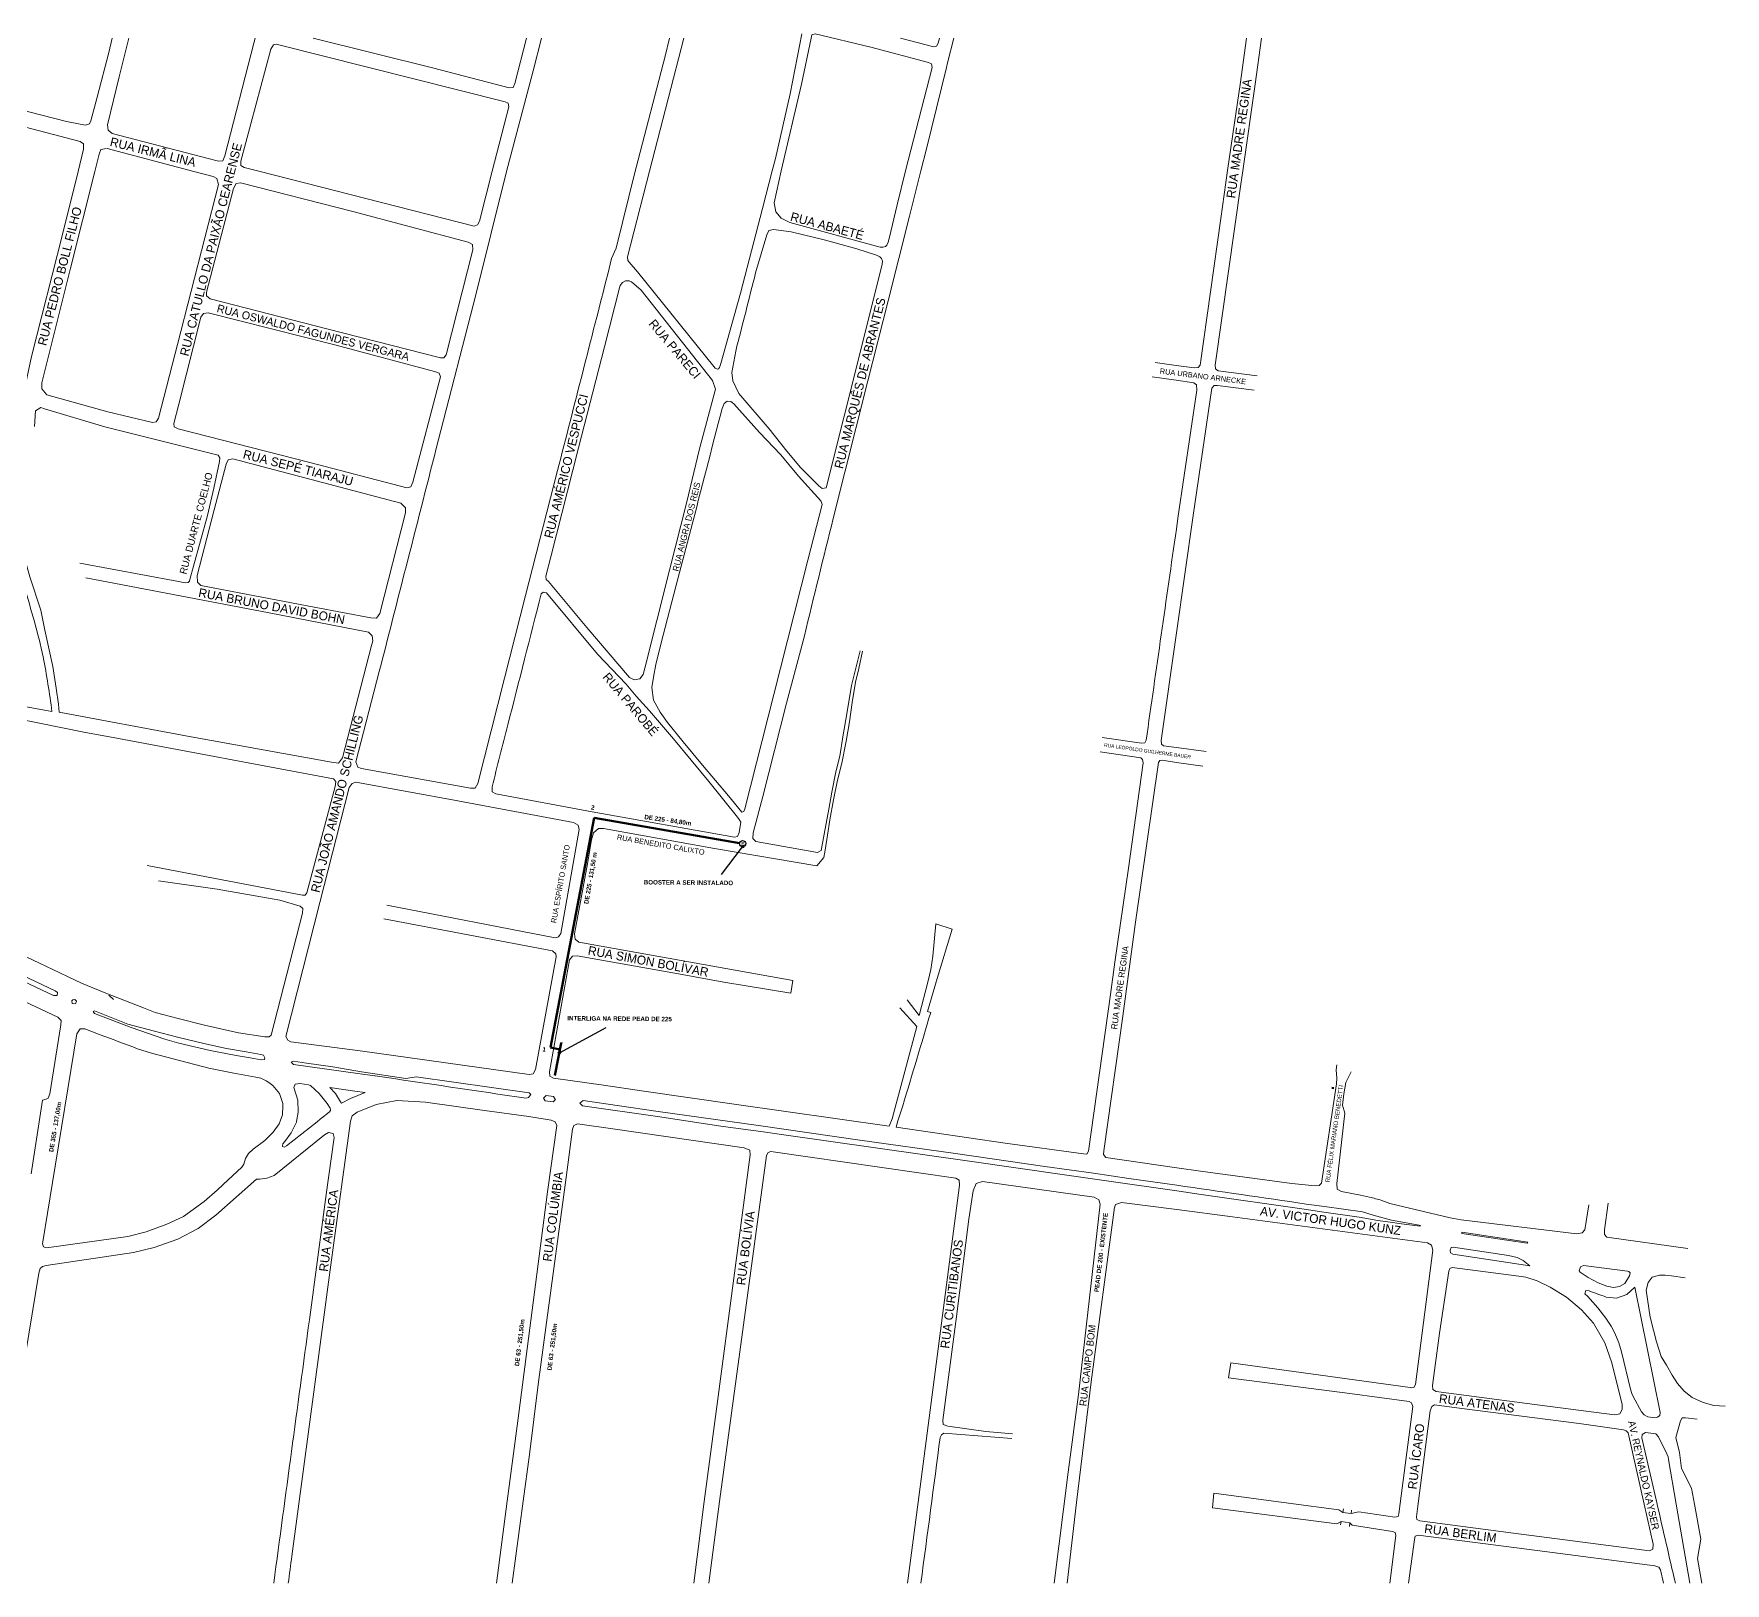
# Model space of a CAD drawing. Header units: millimetres. Extents: x 489444 to 491600, y 6716971 to 6717843.
# Drawn here: x 490649 to 491600, y 6716971 to 6717843 of the extents above; entities that cross this region are included whole.
import ezdxf
from ezdxf.enums import TextEntityAlignment as Align

# ---------------------------------------------------------------- set-up
doc = ezdxf.new("R2010")
doc.units = ezdxf.units.MM
doc.header["$MEASUREMENT"] = 0
doc.layers.get('0').update_dxf_attribs({"linetype": 'CONTINUOUS'})
for name, color, linetype in [('LINKS', 7, 'CONTINUOUS'), ('Texto', 7, 'CONTINUOUS'), ('Trecho', 7, 'CONTINUOUS')]:
    doc.layers.add(name, color=color, linetype=linetype)
for name, color, linetype, lineweight in [('R-PEAD-DE-225', 5, 'CONTINUOUS', 53), ('R-PEAD-DE-63', 1, 'CONTINUOUS', 53), ('VIARIO-NOME RUAS', 7, 'CONTINUOUS', 5), ('VIARIO-PONTE', 7, 'CONTINUOUS', 5), ('VIARIO-VIA-PAV-CMFIO', 7, 'CONTINUOUS', 5), ('VIARIO-VIA-SEM-CALÇ', 7, 'CONTINUOUS', 5)]:
    doc.layers.add(name, color=color, linetype=linetype, lineweight=lineweight)
doc.styles.add('Trecho', font='Arial Bold.ttf', dxfattribs={"height": 7})

# ---------------------------------------------------------------- blocks, each defined once
blk = doc.blocks.new('CAP')
blk.add_lwpolyline([(0, -0.61), (0, 0.61)])
blk = doc.blocks.new('TE')
for p, q in [((0, 1.91), (0, -1.91)), ((0, 0), (1.91, 0))]:
    blk.add_line(p, q)
for points in [[(0.4, 1.91), (-0.4, 1.91)], [(1.91, 0.4), (1.91, -0.4)], [(0.4, -1.91), (-0.4, -1.91)]]:
    blk.add_lwpolyline(points)

msp = doc.modelspace()

# ---------------------------------------------------------------- hatches: boundary and pattern name
h = msp.add_hatch(color=256)
h.paths.add_polyline_path([(491047.55, 6717385.94), (491047.32, 6717384.75, 0.453976), (491048.01, 6717385.35, 0.342155)])
h.paths.add_polyline_path([(491047.4, 6717385.35), (491047.52, 6717385.95, 0.472008), (491046.79, 6717385.35, 0.375538), (491047.32, 6717384.75), (491047.44, 6717385.35)])
for points in [[(491047.55, 6717385.94, 0.014726), (491047.52, 6717385.95), (491047.4, 6717385.35), (491047.44, 6717385.35)], [(490944.48, 6717270.03, 0.014726), (490944.44, 6717270.04), (490944.33, 6717269.44), (490944.36, 6717269.44)]]:
    msp.add_hatch(color=256).paths.add_polyline_path(points)
h = msp.add_hatch(color=256)
h.paths.add_polyline_path([(490944.48, 6717270.03), (490944.24, 6717268.84, 0.453976), (490944.93, 6717269.44, 0.342155)])
h.paths.add_polyline_path([(490944.33, 6717269.44), (490944.44, 6717270.04, 0.472008), (490943.72, 6717269.44, 0.375538), (490944.24, 6717268.84), (490944.36, 6717269.44)])

# ---------------------------------------------------------------- linework, layer by layer
for p, q in [((491035.42, 6717369.8), (491047.4, 6717385.35)), ((490944.36, 6717269.44), (490970.72, 6717283.7))]:
    msp.add_line(p, q)
for centre, radius in [((491047.4, 6717387.07), 1.71), ((491047.4, 6717385.35), 0.605), ((490944.33, 6717269.44), 0.605)]:
    msp.add_circle(centre, radius)
at = {"layer": 'LINKS'}
msp.add_line((490691.02, 6717301.79), (490693.65, 6717299.47), dxfattribs=at)
at = {"layer": 'R-PEAD-DE-225'}
for p, q in [((490963.84, 6717401.53), (490939.37, 6717272.33)), ((491045.71, 6717387.36), (490963.84, 6717401.53)), ((490942.82, 6717271.69), (490939.37, 6717272.33)), ((490941.85, 6717256.58), (490945.41, 6717274.81)), ((490944.94, 6717274.91), (490945.97, 6717274.71))]:
    msp.add_line(p, q, dxfattribs=at)
at = {"layer": 'VIARIO-PONTE'}
for points in [[(491384.69, 6717239.96), (491385.21, 6717244.68)], [(491385.21, 6717244.68), (491385.39, 6717246.29)], [(491385.16, 6717012.92), (491384.96, 6717010.9)], [(491389.58, 6717010.23), (491389.79, 6717012.18)], [(491383.63, 6717003.86), (491383.95, 6717005.82)], [(491383.95, 6717005.82), (491388.87, 6717005.08)], [(491384.96, 6717010.9), (491386.46, 6717010.68)], [(491386.46, 6717010.68), (491387.88, 6717010.48)], [(491387.88, 6717010.48), (491389.58, 6717010.23)], [(491388.87, 6717005.08), (491388.6, 6717003.04)]]:
    msp.add_lwpolyline(points, dxfattribs=at)
at = {"layer": 'VIARIO-VIA-PAV-CMFIO'}
msp.add_line((491074.58, 6717303.03), (491075.62, 6717310.06), dxfattribs=at)
for points in [[(490684.35, 6717806.9), (490690.93, 6717832.14), (490692.93, 6717840.1)], [(490702.19, 6717840.1), (490696.77, 6717818.48), (490690.18, 6717791.41)], [(490755.08, 6717771.25), (490756.22, 6717773.92), (490772.53, 6717837.43), (490773.21, 6717840.1)], [(490805.83, 6717840.1), (490873.74, 6717823.39), (490916.03, 6717812.31)], [(490934.21, 6717840.1), (490929.62, 6717821.89), (490914.68, 6717765.25)], [(490916.03, 6717812.31), (490918.32, 6717812.48), (490919.32, 6717814.62), (490925.86, 6717840.1)], [(490986.91, 6717765.32), (490987.48, 6717767.46), (491003.78, 6717830.11), (491006.22, 6717840.1)], [(491014.33, 6717840.1), (491005.47, 6717806.06), (490994.98, 6717765.32)], [(491153.89, 6717823.6), (491153.66, 6717825.73), (491151.85, 6717826.42), (491119.53, 6717835.06), (491088.19, 6717842.62), (491086.32, 6717842.08)], [(491136.19, 6717840.1), (491154.82, 6717835.37), (491156.45, 6717835.64)], [(491156.45, 6717835.64), (491157.37, 6717837.32), (491158.08, 6717840.1)], [(491166.22, 6717840.1), (491162.62, 6717826.26)], [(491330.72, 6717840.1), (491327.07, 6717814.05), (491323.94, 6717792.58)], [(491328.61, 6717765.61), (491335.57, 6717814.38), (491339.07, 6717840.1)], [(490785.09, 6717836.8), (490783.52, 6717836.36), (490782.15, 6717833.92), (490765.15, 6717770.89), (490765.18, 6717768.6)], [(490913.88, 6717804.32), (490785.09, 6717836.8)], [(491139.04, 6717765.46), (491153.89, 6717823.6)], [(491162.62, 6717826.26), (491161.96, 6717823.74), (491150.68, 6717777.97), (491147.62, 6717765.46)], [(490600.76, 6717812.39), (490602.45, 6717810.11), (490604.23, 6717809.45), (490667.27, 6717793.23), (490677.91, 6717791.24), (490680.11, 6717791.97), (490680.9, 6717793.68), (490684.35, 6717806.9)], [(490597.74, 6717802.15), (490601.24, 6717801.34), (490644.17, 6717790.14), (490674.81, 6717782.03), (490676.68, 6717780.71), (490676.82, 6717777.69)], [(490906.52, 6717765.3), (490915.89, 6717801.6), (490915.49, 6717803.53), (490913.88, 6717804.32)], [(491323.94, 6717792.58), (491320.01, 6717765.64)], [(490690.18, 6717791.41), (490690.66, 6717788.45), (490692.89, 6717786.59), (490746.83, 6717772.53)], [(490676.82, 6717777.69), (490673.68, 6717765.08)], [(490685.5, 6717775), (490683.05, 6717765.15)], [(490689.6, 6717778.02), (490686.5, 6717777.5), (490685.5, 6717775)], [(490738.82, 6717765.2), (490690.09, 6717778.04)], [(490746.83, 6717772.53), (490752.75, 6717770.99), (490755.08, 6717771.25)], [(490673.68, 6717765.08), (490664.98, 6717729.77), (490647.53, 6717661.07), (490643.28, 6717640.86)], [(490683.05, 6717765.15), (490669.51, 6717710.72), (490653.32, 6717646.35), (490653.36, 6717642.86), (490656.12, 6717639.63)], [(490751.79, 6717761.25), (490749.66, 6717762.34), (490738.82, 6717765.2)], [(490765.18, 6717768.6), (490767.02, 6717767.38), (490775.39, 6717765.27)], [(490775.39, 6717765.27), (490896.33, 6717734.42), (490898.24, 6717735.12), (490899.43, 6717737.26), (490906.52, 6717765.3)], [(490994.98, 6717765.32), (490982.63, 6717717.08), (490982.91, 6717715.03), (490983.54, 6717714.11)], [(491126.34, 6717722.64), (491127.64, 6717722.93), (491128.5, 6717723.71), (491129.16, 6717725.38), (491129.8, 6717727.46), (491134.21, 6717746.41), (491139.04, 6717765.46)], [(491320.01, 6717765.64), (491316.2, 6717738.64), (491304.72, 6717656.24), (491303.54, 6717654.87), (491301.21, 6717654.77), (491291.13, 6717656.08)], [(491336.75, 6717650.2), (491314.75, 6717653.13), (491313.27, 6717654.15), (491313.11, 6717656.15), (491320.59, 6717709.18), (491327.57, 6717758), (491328.61, 6717765.61)], [(490690.42, 6717630.04), (490715.49, 6717624.04), (490717.55, 6717624.3), (490718.91, 6717626.34), (490729.58, 6717667.91), (490752.6, 6717757.85), (490751.79, 6717761.25)], [(491069.02, 6717738.84), (491073.85, 6717736.48), (491124.76, 6717722.66), (491126.34, 6717722.64)], [(491124.57, 6717717.24), (491122.74, 6717718.09), (491111.68, 6717721.65), (491093.92, 6717726.57), (491074.73, 6717731.32), (491064.73, 6717732.61)], [(491092.12, 6717586.8), (491094.35, 6717587.29), (491114.56, 6717667.86), (491125.93, 6717713.04), (491125.99, 6717714.79), (491125.46, 6717716.25), (491124.57, 6717717.24)], [(490978.06, 6717699.67), (490969.65, 6717666.52), (490955.05, 6717609.75), (490939.47, 6717548.36), (490936.77, 6717537.55)], [(490730.28, 6717634.29), (490727.52, 6717623.45), (490727.78, 6717621.59), (490729.92, 6717620.33), (490804.09, 6717601.51), (490858.54, 6717587.32), (490860.87, 6717587.84), (490861.9, 6717590.38), (490877.55, 6717649.62), (490876.82, 6717651.79), (490874.15, 6717652.6), (490818.06, 6717667.71), (490746.76, 6717685.65)], [(490746.76, 6717685.65), (490744.17, 6717685.36), (490742.74, 6717683.23), (490730.28, 6717634.29)], [(491277.62, 6717649.74), (491291.13, 6717647.72)], [(491291.13, 6717656.08), (491279.34, 6717657.67)], [(491291.13, 6717647.72), (491301.11, 6717646.32), (491302.68, 6717645.26), (491302.69, 6717642.18), (491292.15, 6717570.22), (491291.29, 6717564.02)], [(491291.26, 6717505.67), (491300.79, 6717571.67), (491311.23, 6717643.2), (491312.49, 6717644.74), (491314.31, 6717644.81), (491334.96, 6717642.1)], [(490688.75, 6717621.6), (490752.55, 6717605.51), (490753.46, 6717604.06), (490753.16, 6717602.11)], [(490857.87, 6717573.16), (490857.75, 6717576.05), (490855.11, 6717578.55), (490760.78, 6717603.52), (490758.15, 6717602.96), (490757.02, 6717600.62)], [(490742.75, 6717532.21), (490806.38, 6717520.13), (490838.35, 6717514.18), (490841.47, 6717513.97), (490843.4, 6717516.49), (490857.87, 6717573.16)], [(491046.98, 6717404.74), (491048.01, 6717405.12), (491048.67, 6717406.67), (491064.99, 6717470.91), (491084.06, 6717546.45), (491092.11, 6717577.84), (491091.31, 6717580.01), (491091.28, 6717579.94)], [(490729.14, 6717534.7), (490674.68, 6717544.92)], [(490678.02, 6717536.67), (490727.11, 6717527.3)], [(490936.77, 6717537.55), (490937, 6717535.59), (490938.18, 6717534.51), (490959.77, 6717508.62), (490983.71, 6717480.51), (490986.31, 6717479.25), (490989.6, 6717479.82)], [(490727.11, 6717527.3), (490781.19, 6717516.97), (490837.06, 6717506.07), (490839.05, 6717504.05), (490839.4, 6717501.23), (490838.62, 6717498.55), (490822.42, 6717435.34), (490820.05, 6717432.42), (490816.24, 6717432.82), (490735.2, 6717447.46), (490663.03, 6717461.04)], [(490733.89, 6717533.81), (490729.14, 6717534.7)], [(491046.42, 6717399.14), (491045.52, 6717400.75), (491044.41, 6717401.96), (491028.36, 6717422.05), (491008.5, 6717446.12), (490995.07, 6717461.76), (490987.55, 6717470.13), (490981.95, 6717476.86), (490965.75, 6717493.7), (490937.14, 6717528.12), (490935.26, 6717528.62), (490934.15, 6717527.64)], [(491291.32, 6717441.13), (491284.05, 6717442.15), (491282.84, 6717443.1), (491282.8, 6717445.09), (491291.26, 6717505.67)], [(490604.52, 6717342.32), (490521.79, 6717380.65), (490520.99, 6717382.52), (490562.73, 6717469.88), (490565.46, 6717472.23), (490567.91, 6717472.09), (490574.61, 6717470.22), (490599.43, 6717465.02), (490638.11, 6717457.71), (490677.8, 6717449.66)], [(490592.95, 6717473.34), (490659.01, 6717461.34), (490659.01, 6717461.34), (490659.01, 6717461.34), (490659.01, 6717461.34), (490659.01, 6717461.34)], [(490996.26, 6717474.84), (490997.22, 6717467.79), (491000.99, 6717461), (491005.2, 6717455.16), (491013.94, 6717444.31), (491024.87, 6717431.3), (491039.51, 6717414.05), (491046.98, 6717404.74)], [(490677.8, 6717449.66), (490693.51, 6717446.76), (490817.28, 6717423.51), (490818.58, 6717422.03), (490818.17, 6717419.25), (490802.36, 6717359.36)], [(491307.97, 6717438.95), (491291.32, 6717441.13)], [(491248.51, 6717438.66), (491271.22, 6717435.33), (491272.26, 6717434.39), (491272.68, 6717432.54), (491264.43, 6717373.35), (491256.66, 6717320.46), (491254.15, 6717302.29)], [(491291.51, 6717204.79), (491251.61, 6717210.56), (491250.25, 6717212.17), (491250.45, 6717214.23), (491261.09, 6717290.03), (491268.08, 6717341.58), (491281.14, 6717432.77), (491281.92, 6717433.79), (491283.22, 6717434), (491291.34, 6717432.78)], [(491291.34, 6717432.78), (491306.21, 6717430.62)], [(490847.34, 6717352.41), (490941.91, 6717334.13), (490943.81, 6717334.73), (490945.07, 6717336.5), (490955.39, 6717394.96), (490954.97, 6717397.49), (490952.34, 6717398.99), (490887.18, 6717411.1), (490829.82, 6717421.59), (490827.78, 6717420.99), (490826.19, 6717418.69), (490809.71, 6717354.03)], [(490906.48, 6717419.02), (490906.63, 6717416.27), (490908.7, 6717415.04), (490962.85, 6717405), (491042.87, 6717390.64), (491044.53, 6717391.04)], [(491075.62, 6717310.06), (490955.36, 6717331.7), (490953.14, 6717333.39), (490952.85, 6717336.28), (490960.14, 6717375.68), (490962.42, 6717389.25), (490963.52, 6717393.18), (490966.28, 6717395.62), (490969.16, 6717395.64), (491031.62, 6717384.31), (491089.13, 6717374.68)], [(491044.53, 6717391.04), (491045.4, 6717393.35), (491046.42, 6717399.14)], [(491089.51, 6717382.04), (491054.86, 6717388.32), (491053.07, 6717389.88)], [(490647.34, 6717201.41), (490653.67, 6717242.82), (490655.77, 6717243.41), (490656.84, 6717243.96), (490657.81, 6717246.43), (490664.09, 6717285.22), (490664.1, 6717287.57), (490662.37, 6717289.46), (490593.83, 6717321.59), (490513.68, 6717359.47), (490511.82, 6717359.6), (490510.26, 6717357.77), (490488.72, 6717312.49), (490489.08, 6717310.5), (490490.17, 6717309.88), (490513.76, 6717298.53), (490542.67, 6717284.5)], [(490809.71, 6717354.03), (490790.46, 6717278.52), (490791.59, 6717276.48), (490793.36, 6717275.65), (490832.41, 6717270.56), (490927.26, 6717257.19), (490929.59, 6717257.55), (490930.99, 6717260.05), (490942.49, 6717323.37), (490942.29, 6717325.17), (490940.39, 6717326.76), (490845.65, 6717344.87)], [(490799.87, 6717347.98), (490782.28, 6717279.41), (490781.11, 6717278.48), (490778.75, 6717278.41), (490763.93, 6717280.6), (490744.77, 6717284.98), (490730.01, 6717288.66), (490717.1, 6717292.11), (490710.58, 6717294.7), (490700.43, 6717298.58), (490688.34, 6717303.41), (490675.56, 6717308.66), (490604.52, 6717342.32)], [(491153.14, 6717292.18), (491151.37, 6717292.65), (491156.78, 6717311.15), (491165.17, 6717338.88), (491156.07, 6717342.01), (491154.31, 6717323.84), (491153.12, 6717316.21), (491151.62, 6717309.93), (491146.59, 6717290.34), (491139.97, 6717299.2)], [(491135.75, 6717294.69), (491145.42, 6717284.19), (491131.5, 6717232.32), (491129.8, 6717228.07), (491042.56, 6717240.45), (490991.74, 6717247.82), (490969.08, 6717251.19), (490941.09, 6717255.18), (490938.99, 6717256.35), (490938.86, 6717258.77), (490949.96, 6717321.66), (490951.68, 6717323.73), (490954.34, 6717324.02), (491011.34, 6717313.86), (491036.8, 6717309.18), (491074.58, 6717303.03)], [(490670.68, 6717299.23), (490670.28, 6717298.62)], [(490670.28, 6717298.62), (490670.47, 6717297.1)], [(490670.47, 6717297.1), (490672.23, 6717297.05)], [(490671.95, 6717299.43), (490670.68, 6717299.23)], [(490672.81, 6717298.51), (490671.95, 6717299.43)], [(490672.23, 6717297.05), (490672.81, 6717298.51)], [(490682.89, 6717292.98), (490682.23, 6717292.72)], [(490682.23, 6717292.72), (490682.93, 6717291.62)], [(490701.7, 6717285.46), (490682.89, 6717292.98)], [(490682.93, 6717291.62), (490703.53, 6717283.64)], [(490673.06, 6717280.1), (490659.39, 6717196.56)], [(490674.8, 6717282.96), (490673.06, 6717280.1)], [(490677.58, 6717282.98), (490674.8, 6717282.96)], [(490686.05, 6717279.56), (490677.58, 6717282.98)], [(490716.76, 6717281.6), (490701.7, 6717285.46)], [(490703.53, 6717283.64), (490722.49, 6717277.17)], [(490729.57, 6717278.15), (490716.76, 6717281.6)], [(490744.5, 6717274.6), (490729.57, 6717278.15)], [(490714.9, 6717269.29), (490707.14, 6717271.73)], [(490747.22, 6717260.72), (490714.9, 6717269.29)], [(490722.49, 6717277.17), (490730.38, 6717274.82)], [(490730.38, 6717274.82), (490747.92, 6717270.79)], [(490757.15, 6717271.81), (490744.5, 6717274.6)], [(490747.92, 6717270.79), (490762.53, 6717267.94)], [(490768.3, 6717269.88), (490757.15, 6717271.81)], [(490776.5, 6717268.55), (490768.3, 6717269.88)], [(490777.98, 6717268.03), (490776.5, 6717268.55)], [(490761.23, 6717257.88), (490747.22, 6717260.72)], [(490762.53, 6717267.94), (490770.56, 6717266.52)], [(490770.56, 6717266.52), (490776.62, 6717265.53)], [(490776.62, 6717265.53), (490778.51, 6717265.67)], [(490778.79, 6717266.59), (490777.98, 6717268.03)], [(490778.51, 6717265.67), (490778.79, 6717266.59)], [(490794.74, 6717264.68), (490793.47, 6717264.07)], [(490793.47, 6717264.07), (490794.84, 6717262.92)], [(490802.22, 6717263.57), (490794.74, 6717264.68)], [(490794.84, 6717262.92), (490840.3, 6717256.54)], [(490817.04, 6717261.51), (490802.22, 6717263.57)], [(490833.14, 6717258.77), (490817.04, 6717261.51)], [(491381.48, 6717262.66), (491381.17, 6717259.88)], [(491381.17, 6717259.88), (491381.42, 6717255.23)], [(490773.67, 6717255.76), (490761.23, 6717257.88)], [(490776.51, 6717255.25), (490773.67, 6717255.76)], [(490779.47, 6717253.71), (490776.51, 6717255.25)], [(490780.94, 6717252.65), (490779.47, 6717253.71)], [(490783.3, 6717250.96), (490780.94, 6717252.65)], [(490787.04, 6717246.49), (490783.3, 6717250.96)], [(490795.72, 6717251.73), (490795.09, 6717249.92)], [(490795.09, 6717249.92), (490797.33, 6717242.75)], [(490798.31, 6717252.22), (490795.72, 6717251.73)], [(490803.34, 6717251.48), (490798.31, 6717252.22)], [(490804.46, 6717251.03), (490803.34, 6717251.48)], [(490809.33, 6717246.47), (490804.46, 6717251.03)], [(490829.41, 6717247.93), (490815.32, 6717250)], [(490815.32, 6717250), (490818.41, 6717246.57)], [(490857.99, 6717255.03), (490833.14, 6717258.77)], [(490863.77, 6717255.84), (490857.99, 6717255.03)], [(490927.42, 6717246.87), (490863.77, 6717255.84)], [(491381.37, 6717251.88), (491372.88, 6717196.14)], [(491381.42, 6717255.23), (491381.37, 6717251.88)], [(491385.39, 6717246.29), (491386.52, 6717252.81)], [(491386.52, 6717252.81), (491389.54, 6717258.69)], [(490788.91, 6717240.92), (490787.04, 6717246.49)], [(490788.87, 6717239.66), (490788.91, 6717240.92)], [(490797.33, 6717242.75), (490797.48, 6717235.94)], [(490813.78, 6717240.96), (490809.33, 6717246.47)], [(490815.43, 6717238.28), (490813.78, 6717240.96)], [(490818.41, 6717246.57), (490821.34, 6717241.83)], [(490821.34, 6717241.83), (490821.85, 6717241.01)], [(490821.85, 6717241.01), (490826.82, 6717243.68)], [(490826.82, 6717243.68), (490835.06, 6717247.1)], [(490835.06, 6717247.1), (490829.41, 6717247.93)], [(490841.35, 6717240.28), (490830.64, 6717235.95)], [(490852.92, 6717242.55), (490841.35, 6717240.28)], [(490869.11, 6717241.71), (490852.92, 6717242.55)], [(490902.28, 6717236.88), (490869.11, 6717241.71)], [(490925.68, 6717243.91), (490927.05, 6717244.29)], [(490927.05, 6717244.29), (490927.56, 6717244.95)], [(490928.37, 6717246), (490927.42, 6717246.87)], [(490927.56, 6717244.95), (490928.37, 6717246)], [(490935.99, 6717244.42), (490935.43, 6717243.89)], [(490935.43, 6717243.89), (490935.47, 6717243.84)], [(490935.47, 6717243.84), (490935.48, 6717243.82)], [(490935.48, 6717243.82), (490935.84, 6717243.31)], [(490935.84, 6717243.31), (490936.44, 6717242.45)], [(490936.95, 6717245.33), (490935.99, 6717244.42)], [(490936.44, 6717242.45), (490940.77, 6717241.92)], [(490941.12, 6717244.77), (490936.95, 6717245.33)], [(490940.77, 6717241.92), (490942.02, 6717242.9)], [(490942.18, 6717243.02), (490941.12, 6717244.77)], [(490942.02, 6717242.9), (490942.18, 6717243.02)], [(490957.66, 6717242.62), (490955.86, 6717241.11)], [(490955.86, 6717241.11), (490956.04, 6717240.91)], [(490956.04, 6717240.91), (490957.25, 6717239.57)], [(490998.59, 6717236.6), (490957.66, 6717242.62)], [(491386.05, 6717235.49), (491384.69, 6717239.96)], [(490786.73, 6717229.54), (490788.73, 6717234.52)], [(490788.73, 6717234.52), (490788.87, 6717239.66)], [(490790.87, 6717217.1), (490808.1, 6717230.67)], [(490796.43, 6717230.39), (490793.61, 6717224.46)], [(490796.51, 6717230.82), (490796.43, 6717230.39)], [(490797.48, 6717235.94), (490796.51, 6717230.82)], [(490808.1, 6717230.67), (490809.92, 6717232.08)], [(490809.92, 6717232.08), (490810.66, 6717232.65)], [(490810.66, 6717232.65), (490814.89, 6717235.94)], [(490814.89, 6717235.94), (490815.61, 6717236.93)], [(490815.67, 6717237.54), (490815.43, 6717238.28)], [(490815.61, 6717236.93), (490815.67, 6717237.54)], [(490826.86, 6717230.98), (490816.23, 6717153.06)], [(490827.78, 6717233.99), (490826.86, 6717230.98)], [(490830.64, 6717235.95), (490827.78, 6717233.99)], [(490927.25, 6717233.67), (490902.28, 6717236.88)], [(490939.67, 6717231.57), (490927.25, 6717233.67)], [(490942.05, 6717230.64), (490939.67, 6717231.57)], [(490942.83, 6717228.58), (490942.05, 6717230.64)], [(490957.25, 6717239.57), (490999.43, 6717233.57)], [(491056.32, 6717228.49), (490998.59, 6717236.6)], [(490999.43, 6717233.57), (491035.06, 6717228.23)], [(491381.58, 6717195.86), (491386.05, 6717235.49)], [(490778.64, 6717220.02), (490783.36, 6717224.72)], [(490783.36, 6717224.72), (490786.73, 6717229.54)], [(490812.31, 6717223.31), (490783.9, 6717200.4)], [(490793.61, 6717224.46), (490789.95, 6717219.61)], [(490814.48, 6717224.66), (490812.31, 6717223.31)], [(490813.13, 6717189.73), (490817.67, 6717221.71)], [(490817.13, 6717223.94), (490814.48, 6717224.66)], [(490817.67, 6717221.71), (490817.13, 6717223.94)], [(490937.74, 6717191.25), (490942.83, 6717228.58)], [(490951.8, 6717226.55), (490948.1, 6717199.33)], [(490952.54, 6717228.62), (490951.8, 6717226.55)], [(490954.54, 6717229.39), (490952.54, 6717228.62)], [(490974.44, 6717226.58), (490954.54, 6717229.39)], [(491048.21, 6717215.95), (490974.44, 6717226.58)], [(491035.06, 6717228.23), (491058.93, 6717224.92)], [(491113.22, 6717220.36), (491056.32, 6717228.49)], [(491058.93, 6717224.92), (491069.33, 6717223.48)], [(491058.93, 6717224.92), (491058.93, 6717224.92)], [(491069.33, 6717223.48), (491176.34, 6717208.19)], [(490767.9, 6717209.97), (490769.47, 6717212.83)], [(490769.47, 6717212.83), (490772.13, 6717215.18)], [(490772.13, 6717215.18), (490778.64, 6717220.02)], [(490788.68, 6717217.14), (490788.64, 6717216.81)], [(490788.64, 6717216.81), (490789.56, 6717216.33)], [(490788.79, 6717218.16), (490788.68, 6717217.14)], [(490789.95, 6717219.61), (490788.79, 6717218.16)], [(490789.56, 6717216.33), (490790.87, 6717217.1)], [(491033.21, 6717073.24), (491051.71, 6717212.06)], [(491037.02, 6717036.4), (491060.88, 6717211.68)], [(491051.4, 6717214.7), (491048.21, 6717215.95)], [(491051.71, 6717212.06), (491051.4, 6717214.7)], [(491060.88, 6717211.68), (491061.68, 6717213.35)], [(491061.68, 6717213.35), (491063.28, 6717213.93)], [(491063.28, 6717213.93), (491167.27, 6717198.93)], [(491167.05, 6717212.75), (491113.22, 6717220.36)], [(491217.37, 6717205.49), (491167.05, 6717212.75)], [(490755.25, 6717195.34), (490765.83, 6717205.16)], [(490765.83, 6717205.16), (490766.92, 6717206.76)], [(490766.92, 6717206.76), (490767.9, 6717209.97)], [(491176.34, 6717208.19), (491176.35, 6717208.19)], [(491176.35, 6717208.19), (491227.05, 6717201.02)], [(491244.63, 6717201.64), (491217.37, 6717205.49)], [(491304.88, 6717202.89), (491291.51, 6717204.79)], [(491356.19, 6717195.88), (491304.88, 6717202.89)], [(490659.39, 6717196.56), (490653.75, 6717162.06)], [(490773.95, 6717198.41), (490751.11, 6717178.06)], [(490751.92, 6717192.24), (490755.25, 6717195.34)], [(490775.95, 6717198.38), (490773.95, 6717198.41)], [(490779.93, 6717198.84), (490775.95, 6717198.38)], [(490783.9, 6717200.4), (490779.93, 6717198.84)], [(490948.1, 6717199.33), (490936.77, 6717114.98)], [(491169.4, 6717195.06), (491146.1, 6717016.65)], [(491167.27, 6717198.93), (491169.08, 6717197.74)], [(491169.08, 6717197.74), (491169.4, 6717195.06)], [(491178.76, 6717195.95), (491176.94, 6717191.83)], [(491182.18, 6717197.11), (491178.76, 6717195.95)], [(491245.06, 6717188.13), (491182.18, 6717197.11)], [(491227.05, 6717201.02), (491253.38, 6717197.23)], [(491264.61, 6717198.81), (491244.64, 6717201.63)], [(491253.38, 6717197.23), (491291.55, 6717191.73)], [(491291.56, 6717194.92), (491264.61, 6717198.81)], [(491369.34, 6717194.51), (491356.19, 6717195.88)], [(491371.66, 6717194.7), (491369.34, 6717194.51)], [(491372.88, 6717196.14), (491371.66, 6717194.7)], [(491381.66, 6717192.75), (491381.58, 6717195.86)], [(491384.11, 6717191.36), (491381.66, 6717192.75)], [(490733.07, 6717177.4), (490744.61, 6717185.78)], [(490744.61, 6717185.78), (490751.92, 6717192.24)], [(490803.76, 6717119.3), (490813.13, 6717189.73)], [(490920.93, 6717062.39), (490937.74, 6717191.25)], [(491176.94, 6717191.83), (491174.62, 6717175.78)], [(491236.31, 6717077.23), (491248.42, 6717184.23)], [(491247.59, 6717186.78), (491245.06, 6717188.13)], [(491248.42, 6717184.23), (491247.59, 6717186.78)], [(491257.12, 6717184.12), (491256.33, 6717181.74)], [(491260.49, 6717185.27), (491257.12, 6717184.12)], [(491291.56, 6717181.19), (491260.49, 6717185.27)], [(491291.55, 6717191.73), (491305.18, 6717189.77)], [(491305.18, 6717189.77), (491363.15, 6717181.43)], [(491374.64, 6717182.9), (491364.19, 6717184.37)], [(491395.95, 6717179.89), (491374.64, 6717182.9)], [(491394.88, 6717189.36), (491384.11, 6717191.36)], [(491399.88, 6717188.3), (491394.88, 6717189.36)], [(491411.27, 6717184.67), (491406.74, 6717186.42)], [(491445.29, 6717176.59), (491411.27, 6717184.67)], [(491523.25, 6717183.9), (491520.95, 6717169.89)], [(491531.96, 6717169.75), (491534.15, 6717184.93)], [(490723.61, 6717172.94), (490733.07, 6717177.4)], [(490751.11, 6717178.06), (490741.15, 6717170.66)], [(491174.62, 6717175.78), (491167.58, 6717121.1)], [(491256.23, 6717181.07), (491243.33, 6717084.38)], [(491256.33, 6717181.74), (491256.23, 6717181.07)], [(491322.78, 6717177.09), (491291.56, 6717181.19)], [(491432.56, 6717162.49), (491322.78, 6717177.09)], [(491363.15, 6717181.43), (491374.22, 6717179.82)], [(491374.22, 6717179.82), (491394.11, 6717176.93)], [(491394.11, 6717176.93), (491404.57, 6717175.16)], [(491401.86, 6717178.17), (491395.95, 6717179.89)], [(491412.19, 6717175.36), (491401.86, 6717178.17)], [(491404.57, 6717175.16), (491411.56, 6717174.2)], [(491411.56, 6717174.2), (491417.86, 6717173.24)], [(491427.87, 6717172.49), (491412.19, 6717175.36)], [(491451.45, 6717175.46), (491445.29, 6717176.59)], [(491516.45, 6717167.56), (491451.45, 6717175.46)], [(490655.97, 6717159.81), (490701.64, 6717166.09)], [(490701.64, 6717166.09), (490711.93, 6717168.75)], [(490711.93, 6717168.75), (490723.61, 6717172.94)], [(490729.71, 6717164.54), (490716.42, 6717159.99)], [(490741.15, 6717170.66), (490729.71, 6717164.54)], [(491417.86, 6717173.24), (491428.45, 6717171.85)], [(491428.53, 6717172.34), (491427.87, 6717172.49)], [(491428.45, 6717171.85), (491428.53, 6717172.34)], [(491451.79, 6717168.47), (491451.76, 6717167.74)], [(491451.76, 6717167.74), (491488.55, 6717162.26)], [(491488.98, 6717162.9), (491451.79, 6717168.47)], [(491519.55, 6717168.24), (491516.45, 6717167.56)], [(491520.95, 6717169.89), (491519.55, 6717168.24)], [(491532, 6717167.21), (491531.96, 6717169.75)], [(491533.35, 6717165.65), (491532, 6717167.21)], [(491578.8, 6717159.35), (491533.35, 6717165.65)], [(490653.75, 6717162.06), (490654.32, 6717160.3)], [(490654.32, 6717160.3), (490655.97, 6717159.81)], [(490704.87, 6717157.06), (490655.77, 6717149.8)], [(490716.42, 6717159.99), (490704.87, 6717157.06)], [(491425.78, 6717082.87), (491435.49, 6717158.49)], [(491434.77, 6717161.23), (491432.56, 6717162.49)], [(491435.49, 6717158.49), (491434.77, 6717161.23)], [(491445.78, 6717159.95), (491445.32, 6717158.48)], [(491445.32, 6717158.48), (491445.5, 6717156.88)], [(491445.5, 6717156.88), (491446.74, 6717156.21)], [(491446.92, 6717160.03), (491445.78, 6717159.95)], [(491446.74, 6717156.21), (491490.09, 6717149.53)], [(491478.05, 6717155.48), (491446.92, 6717160.03)], [(491482.87, 6717154.34), (491478.05, 6717155.48)], [(491486.26, 6717152.52), (491482.87, 6717154.34)], [(491488.55, 6717162.26), (491488.98, 6717162.9)], [(490651.68, 6717145.47), (490638.55, 6717065.39)], [(490652.42, 6717148.09), (490651.68, 6717145.47)], [(490653.77, 6717149.19), (490652.42, 6717148.09)], [(490655.77, 6717149.8), (490653.77, 6717149.19)], [(491444.48, 6717146.54), (491439.32, 6717111.66)], [(491444.98, 6717148.15), (491444.48, 6717146.54)], [(491446.31, 6717148.66), (491444.98, 6717148.15)], [(491483.8, 6717143.85), (491446.31, 6717148.66)], [(491490.09, 6717149.53), (491486.26, 6717152.52)], [(491518.49, 6717149.12), (491517.76, 6717146.75)], [(491517.76, 6717146.75), (491518.33, 6717146.05)], [(491518.33, 6717146.05), (491522.77, 6717143)], [(491520.19, 6717149.77), (491518.49, 6717149.12)], [(491544.92, 6717146.59), (491520.19, 6717149.77)], [(491545.76, 6717146.33), (491544.92, 6717146.59)], [(491546.43, 6717145.67), (491545.76, 6717146.33)], [(491546.11, 6717144.03), (491546.43, 6717145.67)], [(491487.75, 6717143.14), (491483.8, 6717143.85)], [(491494.08, 6717141.1), (491487.75, 6717143.14)], [(491501.52, 6717137.57), (491494.08, 6717141.1)], [(491510.65, 6717132), (491501.52, 6717137.57)], [(491521.47, 6717135.77), (491520.91, 6717133.8)], [(491523.47, 6717135.48), (491521.47, 6717135.77)], [(491522.77, 6717143), (491528.37, 6717139.99)], [(491528.37, 6717139.99), (491533.39, 6717138.14)], [(491533.39, 6717138.14), (491537.11, 6717137.36)], [(491537.11, 6717137.36), (491540.45, 6717137.88)], [(491540.45, 6717137.88), (491543.39, 6717139.73)], [(491543.39, 6717139.73), (491546.11, 6717144.03)], [(491549.15, 6717137.63), (491544.62, 6717133.53)], [(491563.3, 6717067.09), (491549.15, 6717137.63)], [(491555.51, 6717135.92), (491556.49, 6717140.31)], [(491557.6, 6717120.73), (491555.51, 6717135.92)], [(491556.49, 6717140.31), (491558.89, 6717143.16)], [(491558.89, 6717143.16), (491562.86, 6717144.29)], [(491562.86, 6717144.29), (491566.1, 6717144.27)], [(491566.1, 6717144.27), (491569.75, 6717143.92)], [(491569.75, 6717143.92), (491577.35, 6717142.9)], [(491519.05, 6717124.93), (491510.65, 6717132)], [(491520.91, 6717133.8), (491522.59, 6717132.27)], [(491522.59, 6717132.27), (491528.27, 6717125.88)], [(491528.27, 6717125.88), (491532.82, 6717120.09)], [(491538.85, 6717131.49), (491532.99, 6717132.06)], [(491544.62, 6717133.53), (491538.85, 6717131.49)], [(491167.58, 6717121.1), (491159.9, 6717062.87)], [(491525.84, 6717117.28), (491519.05, 6717124.93)], [(491532.29, 6717106.25), (491525.84, 6717117.28)], [(491532.82, 6717120.09), (491535.69, 6717115.7)], [(491559.58, 6717113.36), (491557.6, 6717120.73)], [(490936.77, 6717114.98), (490932.49, 6717082.84)], [(491439.32, 6717111.66), (491435.26, 6717082.26)], [(491535.69, 6717115.7), (491537.81, 6717111.7)], [(491537.81, 6717111.7), (491540.12, 6717106.36)], [(491561.25, 6717106.78), (491559.58, 6717113.36)], [(491562.68, 6717102.11), (491561.25, 6717106.78)], [(491536.03, 6717095.55), (491532.29, 6717106.25)], [(491540.12, 6717106.36), (491541.65, 6717101.19)], [(491541.65, 6717101.19), (491546.61, 6717080.23)], [(491563.8, 6717098.67), (491562.68, 6717102.11)], [(491566.94, 6717093.71), (491563.8, 6717098.67)], [(491321.95, 6717094.95), (491422.79, 6717081.09)], [(491541.97, 6717071.75), (491536.03, 6717095.55)], [(491570.11, 6717088.11), (491566.94, 6717093.71)], [(491573.08, 6717083.49), (491570.11, 6717088.11)], [(490932.49, 6717082.84), (490927.51, 6717043.52)], [(491243.33, 6717084.38), (491235.21, 6717016.42)], [(491388.89, 6717077.73), (491320.67, 6717086.53)], [(491422.79, 6717081.09), (491423.66, 6717081.03)], [(491423.66, 6717081.03), (491424.87, 6717081.15)], [(491424.87, 6717081.15), (491425.78, 6717082.87)], [(491435.26, 6717082.26), (491435.5, 6717080.06)], [(491435.5, 6717080.06), (491437.28, 6717078.86)], [(491437.28, 6717078.86), (491495.72, 6717071.26)], [(491546.61, 6717080.23), (491547.39, 6717077.82)], [(491576.78, 6717079.13), (491573.08, 6717083.49)], [(491581.35, 6717075.61), (491576.78, 6717079.13)], [(491025.74, 6717016.96), (491033.21, 6717073.24)], [(491230.52, 6717033.45), (491236.31, 6717077.23)], [(491422.09, 6717073.3), (491388.89, 6717077.73)], [(491417.11, 6717015.96), (491424.25, 6717070.5)], [(491423.54, 6717072.44), (491422.09, 6717073.3)], [(491424.25, 6717070.5), (491423.54, 6717072.44)], [(491434.88, 6717070.46), (491433.99, 6717068.05)], [(491436.45, 6717071.31), (491434.88, 6717070.46)], [(491451.75, 6717069.39), (491436.45, 6717071.31)], [(491517.75, 6717060.86), (491451.75, 6717069.39)], [(491495.72, 6717071.26), (491537.66, 6717065.71)], [(491540.66, 6717066.3), (491541.95, 6717068.74)], [(491541.95, 6717068.74), (491541.97, 6717071.75)], [(491547.39, 6717077.82), (491548.17, 6717076.03)], [(491548.17, 6717076.03), (491552.8, 6717067.43)], [(491587.55, 6717072.7), (491581.35, 6717075.61)], [(491593.48, 6717070.97), (491587.55, 6717072.7)], [(491599.87, 6717070.7), (491593.48, 6717070.97)], [(490915.01, 6717017.24), (490920.93, 6717062.39)], [(491159.9, 6717062.87), (491160.21, 6717060.4)], [(491160.21, 6717060.4), (491162.69, 6717059.34)], [(491433.99, 6717068.05), (491427.2, 6717015.93)], [(491542.75, 6717057.35), (491517.75, 6717060.86)], [(491537.66, 6717065.71), (491540.66, 6717066.3)], [(491552.8, 6717067.43), (491554.24, 6717065.77)], [(491554.24, 6717065.77), (491556.32, 6717064.71)], [(491556.32, 6717064.71), (491560.31, 6717064.17)], [(491560.31, 6717064.17), (491561.85, 6717064.52)], [(491561.85, 6717064.52), (491563.17, 6717065.49)], [(491563.17, 6717065.49), (491563.3, 6717067.09)], [(491572.21, 6717053.07), (491574.73, 6717062.44)], [(491574.73, 6717062.44), (491575.76, 6717064.12)], [(491575.76, 6717064.12), (491577.5, 6717064.03)], [(491577.5, 6717064.03), (491584.16, 6717063.36)], [(491544.29, 6717056.73), (491542.75, 6717057.35)], [(491545.3, 6717055.6), (491544.29, 6717056.73)], [(491554.28, 6717015.61), (491545.3, 6717055.6)], [(491553.13, 6717054.7), (491552.94, 6717052.93)], [(491552.94, 6717052.93), (491561.58, 6717015.59)], [(491555, 6717055.75), (491553.13, 6717054.7)], [(491559.55, 6717055.34), (491555, 6717055.75)], [(491560.86, 6717055.01), (491559.55, 6717055.34)], [(491562.4, 6717053.38), (491560.86, 6717055.01)], [(491567.04, 6717043.85), (491562.4, 6717053.38)], [(491574.16, 6717044.62), (491572.21, 6717053.07)], [(490927.51, 6717043.52), (490923.96, 6717017.22)], [(491567.85, 6717042.08), (491567.04, 6717043.85)], [(491568.02, 6717040.71), (491567.85, 6717042.08)], [(491572.36, 6717015.56), (491568.02, 6717040.71)], [(491575.31, 6717035.67), (491574.16, 6717044.62)], [(491034.44, 6717016.94), (491037.02, 6717036.4)], [(491222.56, 6716971.08), (491230.52, 6717033.45)], [(491580.89, 6717024.44), (491575.31, 6717035.67)], [(491312.33, 6717021.77), (491354.27, 6717016.12)], [(491582.55, 6717015.53), (491580.89, 6717024.44)], [(490908.96, 6716971.08), (490915.01, 6717017.24)], [(490923.96, 6717017.22), (490917.73, 6716971.08)], [(491019.88, 6716971.08), (491025.74, 6717016.96)], [(491028.36, 6716971.08), (491034.44, 6717016.94)], [(491146.1, 6717016.65), (491140.14, 6716971.08)], [(491235.21, 6717016.42), (491229.8, 6716971.08)], [(491381.59, 6717004.37), (491311.57, 6717013.44)], [(491354.27, 6717016.12), (491382.68, 6717012.29), (491384.96, 6717010.9)], [(491416.08, 6717008.5), (491416.34, 6717010.04), (491417.11, 6717015.96)], [(491427.2, 6717015.93), (491426.21, 6717008.35), (491426.46, 6717006.92)], [(491559.26, 6716990.27), (491559.34, 6716993.04), (491554.28, 6717015.61)], [(491580.05, 6716971.08), (491572.36, 6717015.56)], [(491586.82, 6716971.08), (491584.34, 6716984.89), (491586.22, 6716995.87), (491582.55, 6717015.53)], [(491383.95, 6717005.82), (491381.59, 6717004.37)], [(491390.22, 6717003.68), (491388.87, 6717005.08)], [(491389.58, 6717010.23), (491393.89, 6717011.25)], [(491412.81, 6717000.19), (491390.22, 6717003.68)], [(491393.89, 6717011.25), (491414.07, 6717008.25)], [(491414.07, 6717008.25), (491416.08, 6717008.5)], [(491426.46, 6717006.92), (491428.23, 6717006.06)], [(491428.23, 6717006.06), (491480.91, 6716999.26)], [(491411.28, 6716971.08), (491414.76, 6716997.9), (491414.22, 6716999.67)], [(491414.22, 6716999.67), (491412.81, 6717000.19)], [(491427.21, 6716998.17), (491425.64, 6716997.46), (491425.14, 6716995.62), (491421.84, 6716971.08)], [(491562.62, 6716980.03), (491560.41, 6716980.79), (491494.18, 6716989.48), (491427.21, 6716998.17)], [(491480.91, 6716999.26), (491557.36, 6716989.32)], [(491557.36, 6716989.32), (491559.26, 6716990.27)], [(491565.16, 6716971.08), (491563.54, 6716978.5), (491562.62, 6716980.03)]]:
    msp.add_lwpolyline(points, dxfattribs=at)
for points in [[(490859.16, 6717546.81, -0.00013), (490843.09, 6717483.92), (490829.97, 6717433.13), (490830.99, 6717430.16), (490833.13, 6717429.27), (490894.43, 6717418.28), (490897.05, 6717418.21), (490898.45, 6717420.84), (490913.56, 6717480.12), (490925.21, 6717526.62), (490943.36, 6717597, -0.000372), (490971.56, 6717707.46), (490973.66, 6717716.26), (490976.25, 6717722.09), (490986.91, 6717765.32)], [(490914.68, 6717765.25), (490897.28, 6717695.86), (490876.19, 6717613.61, -0.000138), (490859.16, 6717546.81)], [(491053.07, 6717389.88), (491053.35, 6717393.19), (491058.7, 6717413.61), (491072.08, 6717466.18), (491082.09, 6717503.98, -0.000397), (491098.28, 6717570.05), (491117.77, 6717647.51), (491129.23, 6717692.38), (491141.3, 6717740.03), (491147.62, 6717765.46)], [(491291.29, 6717564.02, 0.000249), (491274.28, 6717445.22), (491273.5, 6717443.88), (491271.7, 6717443.57), (491249.57, 6717446.74)], [(490934.15, 6717527.64, 0.000161), (490915.35, 6717453.9)], [(490915.35, 6717453.9, 0.000076), (490906.48, 6717419.02)], [(491254.15, 6717302.29), (491241.95, 6717214.03), (491240.93, 6717212.48), (491239.11, 6717212.55), (491195.1, 6717218.61), (491133.67, 6717227.64), (491134.73, 6717231.17), (491137.45, 6717239.62, 0.000593), (491153.14, 6717292.18)], [(490707.14, 6717271.73, 0.001531), (490686.05, 6717279.56)], [(490840.3, 6717256.54, 0.000003), (490840.71, 6717256.48)], [(490840.71, 6717256.48, 0.000645), (490925.68, 6717243.91)], [(491364.19, 6717184.37, 0.00055), (491291.56, 6717194.92)], [(491406.74, 6717186.42, -0.00539), (491399.88, 6717188.3)], [(490816.23, 6717153.06), (490793.93, 6716986.3, -0.000059), (490791.91, 6716971.08, -0.000059)], [(491532.99, 6717132.06, -0.005788), (491523.47, 6717135.48)], [(490783.7, 6716971.08, -0.000176), (490803.76, 6717119.3)], [(491158.48, 6717053.07, 0.000194), (491147.64, 6716971.08, 0.000194)], [(491561.58, 6717015.59, 0.000353), (491571.88, 6716971.08, 0.000353)]]:
    msp.add_lwpolyline(points, format="xyb", dxfattribs=at)
for points in [[(490764.98, 6717758.75), (490762.66, 6717758.36), (490761.02, 6717755.6), (490745.82, 6717697.21), (490745.89, 6717695.15), (490748.05, 6717693.59), (490813.5, 6717676.67), (490877.49, 6717660.34), (490879.38, 6717660.28), (490880.67, 6717662.01), (490895.61, 6717721.1), (490895.4, 6717724.06), (490893.07, 6717725.35), (490828.26, 6717742.73)], [(490518.43, 6717370.22), (490517.31, 6717370.47), (490516.96, 6717369.64), (490517.84, 6717368.67), (490659.92, 6717301.61), (490661.88, 6717301.71), (490662.11, 6717303.4), (490660.76, 6717304.35), (490594.66, 6717335.61), (490543.96, 6717359.76), (490533.23, 6717363.05)]]:
    msp.add_lwpolyline(points, close=True, dxfattribs=at)
at = {"layer": 'VIARIO-VIA-PAV-CMFIO', "flags": 128}
for points in [[(491320.67, 6717086.53), (491321.95, 6717094.95)], [(491311.57, 6717013.44), (491312.33, 6717021.77)]]:
    msp.add_lwpolyline(points, dxfattribs=at)
at = {"layer": 'VIARIO-VIA-SEM-CALÇ'}
for points in [[(491063.96, 6717765.51), (491065.79, 6717772.47), (491074.03, 6717808.8), (491080.59, 6717842.6)], [(491086.32, 6717842.08), (491085.92, 6717840.26), (491080.45, 6717814.27), (491069.06, 6717765.48)], [(491035.16, 6717657.1), (491046.23, 6717696.7), (491058.59, 6717744.32), (491063.96, 6717765.51)], [(491069.06, 6717765.48), (491065.08, 6717747.63), (491066.03, 6717742.44), (491069.02, 6717738.84)], [(490983.54, 6717714.11), (490988.26, 6717708.69), (491031.25, 6717655.4), (491031.99, 6717654.52), (491033.18, 6717653.96), (491033.86, 6717654.17), (491034.4, 6717654.83), (491035.16, 6717657.1)], [(491030.46, 6717647.58), (490990.35, 6717698.51), (490984.89, 6717703.07), (490983.6, 6717703.69), (490981.53, 6717703.72), (490979.74, 6717702.72), (490978.61, 6717701.11), (490978.06, 6717699.67)], [(490550.21, 6717680.58), (490559.18, 6717674.23), (490563.4, 6717670.41), (490573.89, 6717660.94), (490578.13, 6717656.27), (490588.92, 6717645.56), (490595.61, 6717637.24), (490605.95, 6717623.18), (490610.7, 6717616.42), (490615.21, 6717609.38), (490620.93, 6717600.47), (490626.27, 6717591.07), (490630.14, 6717582.2), (490633.49, 6717575.2), (490636.23, 6717567.49), (490642.93, 6717550.06), (490646.65, 6717537.1), (490652.68, 6717518.38), (490655.09, 6717507.11), (490659.42, 6717486.79), (490661.4, 6717474.5), (490662.72, 6717465.47), (490663.03, 6717461.04)], [(490656.12, 6717639.63), (490690.42, 6717630.04)], [(490989.6, 6717479.82), (490991.42, 6717482.15), (490992.45, 6717485.78), (490999.19, 6717512.55), (491006.17, 6717541), (491015.81, 6717578.57), (491023.19, 6717609.21), (491032.07, 6717642.75), (491030.46, 6717647.58)], [(491041.79, 6717647.34), (491045.29, 6717640.38), (491062.24, 6717620.48), (491072.18, 6717607.88), (491079.95, 6717598.7), (491090.22, 6717588.29), (491092.12, 6717586.8)], [(490649.24, 6717621.67), (490649.8, 6717630.61), (490652.75, 6717632.35), (490654.83, 6717631.66), (490688.75, 6717621.6)], [(491091.28, 6717579.94), (491078.74, 6717593.71), (491068.93, 6717605.77), (491056.9, 6717618.4), (491042.41, 6717634.56)], [(490753.16, 6717602.11), (490750.09, 6717587.13), (490746.49, 6717571.7), (490738.62, 6717543.08)], [(490757.02, 6717600.62), (490750.15, 6717574.82), (490740.65, 6717537.91), (490740.82, 6717534.23), (490742.75, 6717532.21)], [(490736.58, 6717535.68), (490736.32, 6717534.73), (490735.52, 6717533.92), (490733.89, 6717533.78)], [(490738.62, 6717543.08), (490736.58, 6717535.68)], [(491089.13, 6717374.68), (491093.02, 6717379.2), (491093.78, 6717383.4), (491095.15, 6717391.77), (491096.49, 6717400.54), (491098.5, 6717411.72), (491100.8, 6717422.8), (491103.15, 6717432.35), (491105.68, 6717444.79), (491107.52, 6717455.64), (491108.92, 6717466.4), (491110.9, 6717477.82), (491112.76, 6717485.65), (491114.78, 6717495.34)], [(491113.39, 6717495.63), (491108.69, 6717476.09), (491106.18, 6717461.14), (491103.66, 6717447.14), (491102.02, 6717436.29), (491099.75, 6717427.53), (491097.54, 6717415.95), (491095.79, 6717406.39), (491093.17, 6717392.47), (491091.49, 6717383.27), (491089.51, 6717382.04)], [(490802.36, 6717359.36), (490801.39, 6717358.18), (490799.88, 6717358.04), (490712.54, 6717374.76)], [(490718.9, 6717366.24), (490751.88, 6717361.44), (490787.13, 6717355.34), (490798.51, 6717351.98), (490800.15, 6717350.59), (490799.87, 6717347.98)], [(491162.69, 6717059.34), (491184.21, 6717056.35)], [(491159.14, 6717054.55), (491158.48, 6717053.07)], [(491160.44, 6717055.55), (491159.14, 6717054.55)], [(491198.75, 6717052.47), (491160.44, 6717055.55)], [(491184.21, 6717056.35), (491199.04, 6717055.11)]]:
    msp.add_lwpolyline(points, dxfattribs=at)
for points in [[(491064.73, 6717732.61), (491062.1, 6717732.02), (491060.97, 6717729.55), (491054.68, 6717708.18, -0.001305), (491043.47, 6717664.1), (491041.31, 6717652.16), (491041.79, 6717647.34)], [(491042.41, 6717634.56), (491040.68, 6717635.76), (491038.6, 6717635.99), (491036.97, 6717634.71), (491035.8, 6717631.84, 0.000289), (491018.29, 6717563.77), (491010.01, 6717532.48), (491001.43, 6717499.24), (490998.58, 6717487.78), (490997.21, 6717480.74), (490996.26, 6717474.84)]]:
    msp.add_lwpolyline(points, format="xyb", dxfattribs=at)
msp.add_open_spline([(490659.01, 6717461.34), (490657.61, 6717471.64), (490654.2, 6717495.51), (490644.08, 6717529.61), (490636.49, 6717553.85), (490630.69, 6717569.03)], degree=3, knots=[4.005686, 4.005686, 4.005686, 4.005686, 35.145426, 76.243163, 110.712303, 110.712303, 110.712303, 110.712303], dxfattribs=at)

# ---------------------------------------------------------------- block references
at = {"layer": 'R-PEAD-DE-225', "rotation": 168.9292608446855}
msp.add_blockref('TE', (490944.69, 6717271.32), dxfattribs=at)
at = {"layer": 'R-PEAD-DE-63', "rotation": 261.4249481384896}
msp.add_blockref('CAP', (491379.24, 6717249.59), dxfattribs=at)

# ---------------------------------------------------------------- texts
at = {"insert": (491046.69, 6717388.06), "char_height": 2, "width": 8.415, "attachment_point": 1}
msp.add_mtext('B', dxfattribs=at)
at = {"layer": 'Texto', "color": 1, "style": 'Trecho'}
for s, p in [('2', (490962.93, 6717406.18)), ('1', (490935.62, 6717270.11))]:
    msp.add_text(s, height=2.5, rotation=350.82593, dxfattribs=at).set_placement(p, align=Align.CENTER)
at = {"layer": 'Texto', "style": 'Trecho'}
for s, rotation, p in [('DE 225 - 84,80m', 352.0221, (491005.15, 6717399.06)), ('DE 225 - 131,50 m', 80.24279, (490963.08, 6717367.5)), ('BOOSTER A SER INSTALADO', 359.49542, (491016.9, 6717363.93)), ('INTERLIGA NA REDE PEAD DE 225', 359.49542, (490978.17, 6717287.38)), ('DE 355 - 137,00m', 80.63606, (490662.04, 6717227.55)), ('DE 63 - 251,50m', 83.11763, (490923.24, 6717106.26)), ('DE 63 - 251,50m', 83.11763, (490941.52, 6717103.85))]:
    msp.add_text(s, height=2.5, rotation=rotation, dxfattribs=at).set_placement(p, align=Align.CENTER)
at = {"layer": 'Trecho', "style": 'Trecho'}
msp.add_text('PEAD DE 200 - EXISTENTE', height=2.5, rotation=83.26869, dxfattribs=at).set_placement((491247.55, 6717134.72))
at = {"layer": 'VIARIO-NOME RUAS'}
for s, height, rotation, p in [('RUA MADRE REGINA', 5, 82, (491324.31, 6717749.86)), ('RUA IRMÃ LINA', 5, 346, (490691.26, 6717779.66)), ('RUA CATULLO DA PAIXÃO CEARENSE', 5, 75.8007, (490735.7, 6717660.93)), ('RUA PEDRO BOLL FILHO', 5, 75.51682, (490655.77, 6717666.81)), ('RUA ABAETÉ', 5, 345, (491073.82, 6717737.57)), ('RUA OSWALDO FAGUNDES VERGARA', 4.5, 345.64143, (490751.37, 6717686.21)), ('RUA MARQUÊS DE ABRANTES', 5, 75.87178, (491103.72, 6717597.62)), ('RUA PARECI', 5, 310.05319, (490994.19, 6717679.33)), ('RUA URBANO ARNECKE', 3, 352.79909, (491281.82, 6717651.53)), ('RUA AMÉRICO VESPUCCI', 5, 76, (490940.57, 6717558.44)), ('RUA SEPÉ TIARAJU', 5, 345.71264, (490766.06, 6717603.93)), ('RUA DUARTE COELHO', 4, 75.32503, (490734.56, 6717538.31)), ('RUA ANGRA DOS REIS', 3.5, 76, (491011.3, 6717539.94)), ('RUA BRUNO DAVID BOHN', 5, 349.33677, (490741.05, 6717525.94)), ('RUA PAROBÉ', 5, 310.05198, (490968.33, 6717480.64)), ('RUA JOÃO AMANDO SCHILLING', 5, 75.97839, (490809.32, 6717359.2)), ('RUA LEOPOLDO GUILHERME BAUER', 2, 352, (491250.51, 6717441.65)), ('RUA BENEDITO CALIXTO', 3, 350, (490976.5, 6717389.35)), ('RUA ESPÍRITO SANTO', 3, 80, (490942.52, 6717342.2)), ('RUA SIMON BOLÍVAR', 5, 349.52045, (490960.09, 6717324.69)), ('RUA MADRE REGINA', 3.5, 82, (491257.93, 6717282.38)), ('RUA FÉLIX MARIANO BENEDETTI', 2.5, 82, (491377.48, 6717196.42)), ('RUA COLÚMBIA', 5, 82.62911, (490939.92, 6717151.75)), ('RUA AMÉRICA', 5, 82.62911, (490814.1, 6717146.09)), ('RUA BOLÍVIA', 5, 82.62911, (491048.81, 6717138.43)), ('AV. VICTOR HUGO KUNZ', 5, 351.96098, (491338.09, 6717178.01)), ('RUA CURITIBANOS', 5, 82.62911, (491163.48, 6717102.83)), ('RUA CAMPO BOM', 4, 83.40467, (491240.65, 6717070.48)), ('RUA ATENAS', 5, 352.45164, (491438.68, 6717072.55)), ('RUA ÍCARO', 5, 83, (491426.33, 6717023.63)), ('AV. REYNALDO KAYSER', 4, 282.63416, (491545.24, 6717061.95)), ('RUA BERLIM', 5, 352.45164, (491430.42, 6716999.37))]:
    msp.add_text(s, height=height, rotation=rotation, dxfattribs=at).set_placement(p)

doc.saveas('drawing.dxf')
